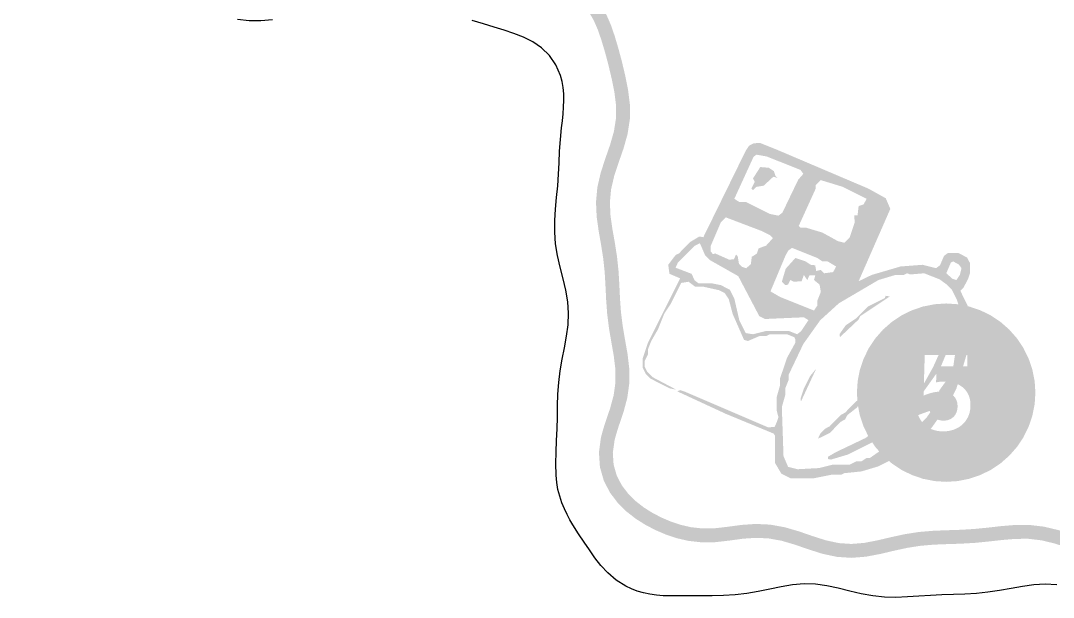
# Model space of a CAD drawing. Header units: millimetres. Extents: x 6 to 297, y 6 to 451.
# Drawn here: x 90.85 to 132.5, y 276.68 to 299.96 of the extents above; entities that cross this region are included whole.
import ezdxf

# ---------------------------------------------------------------- set-up
doc = ezdxf.new("R2010")
doc.units = ezdxf.units.MM
doc.layers.add('CUT', color=1, linetype='Continuous')
doc.layers.add('RASTER', color=7, linetype='Continuous')

msp = doc.modelspace()

# ---------------------------------------------------------------- hatches: boundary and pattern name
at = {"layer": 'RASTER'}
msp.add_hatch(color=7, dxfattribs=at).paths.add_polyline_path([(132.791, 305.844), (132.974, 305.305), (133.155, 304.776), (133.291, 304.263), (133.359, 303.762), (133.354, 303.26), (133.286, 302.747), (133.18, 302.219), (133.128, 301.934), (133.077, 301.634), (133.043, 301.07), (133.085, 300.53), (133.194, 300.027), (133.354, 299.566), (133.551, 299.14), (133.782, 298.742), (134.05, 298.365), (134.361, 298.009), (134.727, 297.681), (135.154, 297.394), (135.645, 297.173), (136.192, 297.043), (136.779, 297.025), (137.374, 297.118), (137.69, 297.208), (137.98, 297.299), (138.509, 297.474), (139.019, 297.599), (139.519, 297.653), (140.02, 297.631), (140.533, 297.546), (141.063, 297.423), (141.608, 297.296), (142.163, 297.194), (142.719, 297.13), (143.27, 297.1), (143.811, 297.085), (144.343, 297.064), (144.873, 297.024), (145.408, 296.967), (145.954, 296.91), (146.514, 296.882), (147.084, 296.91), (147.653, 297.006), (148.213, 297.16), (148.757, 297.342), (149.283, 297.509), (149.791, 297.625), (150.289, 297.668), (150.789, 297.635), (151.303, 297.535), (151.832, 297.399), (152.111, 297.316), (152.391, 297.237), (152.904, 297.078), (153.372, 296.93), (153.797, 296.785), (154.177, 296.629), (154.513, 296.45), (154.804, 296.241), (155.054, 295.998), (155.264, 295.72), (155.442, 295.407), (155.597, 295.059), (155.745, 294.675), (155.901, 294.254), (156.079, 293.793), (156.277, 293.288), (156.374, 293.014), (156.472, 292.74), (156.628, 292.217), (156.729, 291.71), (156.756, 291.214), (156.706, 290.714), (156.59, 290.2), (156.438, 289.668), (156.287, 289.12), (156.169, 288.561), (156.102, 287.999), (156.081, 287.442), (156.087, 286.896), (156.095, 286.361), (156.09, 285.83), (156.07, 285.296), (156.047, 284.753), (156.046, 284.198), (156.088, 283.646), (156.125, 283.35), (156.175, 283.066), (156.262, 282.531), (156.318, 282.024), (156.314, 281.549), (156.233, 281.111), (156.07, 280.721), (155.83, 280.387), (155.522, 280.118), (155.162, 279.917), (154.764, 279.781), (154.34, 279.7), (153.895, 279.655), (153.43, 279.625), (152.943, 279.592), (152.428, 279.551), (152.159, 279.535), (151.885, 279.514), (151.342, 279.489), (150.799, 279.476), (150.253, 279.479), (149.698, 279.487), (149.132, 279.474), (148.557, 279.417), (147.984, 279.307), (147.421, 279.157), (146.875, 279.001), (146.346, 278.877), (145.833, 278.818), (145.325, 278.84), (144.808, 278.94), (144.274, 279.099), (143.72, 279.279), (143.151, 279.437), (142.571, 279.54), (141.991, 279.576), (141.421, 279.559), (140.864, 279.517), (140.318, 279.476), (139.775, 279.452), (139.228, 279.444), (138.671, 279.435), (138.104, 279.402), (137.532, 279.326), (136.964, 279.205), (136.409, 279.06), (135.871, 278.927), (135.35, 278.842), (134.841, 278.83), (134.329, 278.898), (133.804, 279.038), (133.26, 279.219), (132.697, 279.4), (132.12, 279.538), (131.536, 279.607), (130.957, 279.606), (130.39, 279.559), (129.838, 279.496), (129.294, 279.443), (128.752, 279.411), (128.204, 279.393), (127.646, 279.371), (127.079, 279.323), (126.51, 279.234), (125.949, 279.113), (125.401, 278.983), (124.871, 278.882), (124.356, 278.84), (123.846, 278.874), (123.328, 278.986), (122.793, 279.156), (122.24, 279.347), (121.668, 279.514), (121.084, 279.62), (120.499, 279.648), (119.922, 279.608), (119.367, 279.533), (119.092, 279.5), (118.835, 279.471), (118.335, 279.465), (117.877, 279.517), (117.451, 279.616), (117.053, 279.751), (116.678, 279.914), (116.321, 280.101), (115.98, 280.317), (115.656, 280.569), (115.357, 280.864), (115.096, 281.207), (114.892, 281.599), (114.766, 282.037), (114.734, 282.515), (114.806, 283.036), (114.881, 283.304), (114.967, 283.581), (115.161, 284.148), (115.318, 284.735), (115.4, 285.332), (115.396, 285.929), (115.327, 286.512), (115.227, 287.08), (115.133, 287.633), (115.064, 288.18), (115.024, 288.73), (114.998, 289.288), (114.964, 289.857), (114.904, 290.43), (114.815, 291.001), (114.716, 291.559), (114.64, 292.101), (114.616, 292.629), (114.664, 293.151), (114.787, 293.681), (114.966, 294.228), (115.163, 294.793), (115.328, 295.378), (115.42, 295.976), (115.423, 296.576), (115.35, 297.164), (115.236, 297.74), (115.165, 298.032), (115.097, 298.324), (114.954, 298.854), (114.808, 299.346), (114.648, 299.808), (114.458, 300.24), (114.224, 300.637), (113.941, 300.987), (113.612, 301.283), (113.25, 301.52), (112.866, 301.703), (112.474, 301.849), (112.075, 301.978), (111.662, 302.114), (111.217, 302.277), (110.717, 302.474), (110.441, 302.577), (110.153, 302.687), (109.598, 302.869), (109.031, 303.008), (108.453, 303.07), (107.876, 303.046), (107.311, 302.953), (106.763, 302.826), (106.231, 302.701), (105.708, 302.605), (105.187, 302.546), (104.66, 302.517), (104.123, 302.502), (103.578, 302.48), (103.03, 302.438), (102.487, 302.381), (101.956, 302.326), (101.438, 302.299), (100.93, 302.323), (100.422, 302.41), (99.904, 302.553), (99.37, 302.731), (98.818, 302.906), (98.249, 303.036), (97.669, 303.086), (97.092, 303.047), (96.527, 302.939), (95.984, 302.798), (95.709, 302.733), (95.449, 302.676), (94.94, 302.629), (94.472, 302.659), (94.035, 302.757), (93.631, 302.908), (93.257, 303.101), (92.911, 303.327), (92.592, 303.584), (92.301, 303.873), (92.043, 304.198), (91.826, 304.561), (91.666, 304.964), (91.577, 305.404), (91.572, 305.88), (91.656, 306.397), (91.732, 306.661), (91.815, 306.941), (91.978, 307.49), (92.092, 308.061), (92.123, 308.641), (92.066, 309.218), (91.94, 309.781), (91.785, 310.326), (91.638, 310.855), (91.529, 311.373), (91.467, 311.887), (91.448, 312.407), (91.454, 312.938), (91.462, 313.48), (91.457, 314.026), (91.437, 314.569), (91.415, 315.102), (91.413, 315.624), (91.452, 316.143), (91.501, 316.403), (91.561, 316.658), (91.748, 317.146), (91.976, 317.576), (92.218, 317.958), (92.453, 318.303), (92.67, 318.626), (92.869, 318.937), (93.061, 319.245), (93.265, 319.552), (93.501, 319.855), (93.785, 320.142), (94.126, 320.397), (94.524, 320.6), (94.979, 320.736), (95.488, 320.799), (95.759, 320.801), (96.038, 320.798), (96.601, 320.771), (97.169, 320.758), (97.734, 320.763), (98.289, 320.769), (98.833, 320.755), (99.37, 320.697), (99.908, 320.588), (100.458, 320.439), (101.025, 320.278), (101.612, 320.151), (102.212, 320.099), (102.816, 320.143), (103.407, 320.274), (103.98, 320.451), (104.533, 320.628), (105.071, 320.765), (105.601, 320.842), (106.134, 320.858), (106.679, 320.831), (107.238, 320.786), (107.805, 320.749), (108.373, 320.731), (108.934, 320.725), (109.483, 320.71), (110.024, 320.662), (110.564, 320.57), (111.112, 320.438), (111.676, 320.29), (112.259, 320.166), (112.857, 320.109), (113.46, 320.144), (114.054, 320.269), (114.63, 320.449), (115.186, 320.636), (115.725, 320.787), (116.253, 320.875), (116.782, 320.896), (117.321, 320.863), (117.875, 320.802), (118.441, 320.742), (119.011, 320.702), (119.577, 320.681), (120.133, 320.662), (120.678, 320.624), (121.22, 320.549), (121.768, 320.436), (122.328, 320.303), (122.907, 320.185), (123.501, 320.124), (124.104, 320.151), (124.699, 320.269), (125.278, 320.447), (125.837, 320.64), (126.378, 320.803), (126.906, 320.903), (127.431, 320.931), (127.965, 320.895), (128.515, 320.821), (128.795, 320.771), (129.077, 320.723), (129.599, 320.61), (130.079, 320.486), (130.514, 320.344), (130.901, 320.172), (131.236, 319.965), (131.517, 319.719), (131.746, 319.438), (131.924, 319.124), (132.061, 318.782), (132.169, 318.412), (132.27, 318.015), (132.387, 317.586), (132.535, 317.131), (133.068, 317.304), (132.924, 317.747), (132.812, 318.157), (132.71, 318.56), (132.59, 318.966), (132.429, 319.368), (132.208, 319.755), (131.92, 320.109), (131.568, 320.416), (131.162, 320.668), (130.715, 320.867), (130.236, 321.024), (129.728, 321.155), (129.187, 321.272), (128.891, 321.323), (128.597, 321.376), (128.021, 321.453), (127.434, 321.491), (126.838, 321.459), (126.245, 321.347), (125.665, 321.174), (125.104, 320.98), (124.562, 320.812), (124.036, 320.708), (123.518, 320.685), (122.992, 320.739), (122.449, 320.85), (121.889, 320.983), (121.316, 321.101), (120.737, 321.181), (120.162, 321.222), (119.597, 321.241), (119.041, 321.261), (118.491, 321.301), (117.936, 321.36), (117.369, 321.422), (116.788, 321.457), (116.195, 321.433), (115.603, 321.334), (115.021, 321.171), (114.457, 320.982), (113.912, 320.811), (113.385, 320.7), (112.867, 320.669), (112.345, 320.72), (111.806, 320.835), (111.249, 320.982), (110.677, 321.119), (110.096, 321.218), (109.516, 321.269), (108.945, 321.285), (108.385, 321.291), (107.832, 321.308), (107.278, 321.345), (106.716, 321.39), (106.14, 321.419), (105.552, 321.4), (104.961, 321.315), (104.379, 321.167), (103.811, 320.985), (103.263, 320.815), (102.734, 320.698), (102.216, 320.659), (101.696, 320.705), (101.162, 320.822), (100.608, 320.979), (100.037, 321.134), (99.455, 321.251), (98.871, 321.314), (98.294, 321.33), (97.728, 321.323), (97.173, 321.319), (96.62, 321.331), (96.057, 321.358), (95.76, 321.361), (95.441, 321.358), (94.864, 321.284), (94.317, 321.12), (93.831, 320.874), (93.419, 320.566), (93.082, 320.226), (92.811, 319.881), (92.59, 319.549), (92.395, 319.236), (92.201, 318.933), (91.989, 318.617), (91.749, 318.265), (91.49, 317.856), (91.237, 317.377), (91.029, 316.834), (90.953, 316.519), (90.896, 316.207), (90.853, 315.644), (90.854, 315.089), (90.877, 314.546), (90.897, 314.012), (90.902, 313.481), (90.894, 312.946), (90.888, 312.4), (90.909, 311.843), (90.976, 311.281), (91.094, 310.722), (91.245, 310.174), (91.397, 309.642), (91.512, 309.128), (91.563, 308.628), (91.536, 308.132), (91.434, 307.626), (91.278, 307.101), (91.194, 306.817), (91.107, 306.509), (91.013, 305.924), (91.02, 305.347), (91.129, 304.806), (91.323, 304.315), (91.581, 303.88), (91.884, 303.499), (92.219, 303.166), (92.582, 302.874), (92.975, 302.617), (93.404, 302.396), (93.876, 302.219), (94.393, 302.104), (94.949, 302.068), (95.524, 302.121), (95.832, 302.186), (96.12, 302.254), (96.651, 302.392), (97.164, 302.491), (97.664, 302.525), (98.162, 302.482), (98.67, 302.366), (99.196, 302.199), (99.74, 302.017), (100.3, 301.863), (100.869, 301.766), (101.439, 301.739), (101.999, 301.767), (102.545, 301.824), (103.08, 301.88), (103.61, 301.92), (104.142, 301.942), (104.683, 301.957), (105.234, 301.987), (105.79, 302.051), (106.345, 302.153), (106.89, 302.28), (107.42, 302.403), (107.933, 302.488), (108.434, 302.51), (108.934, 302.456), (109.444, 302.331), (109.969, 302.158), (110.243, 302.053), (110.515, 301.951), (111.017, 301.753), (111.477, 301.585), (111.901, 301.445), (112.29, 301.319), (112.648, 301.187), (112.975, 301.031), (113.271, 300.839), (113.534, 300.602), (113.763, 300.318), (113.959, 299.985), (114.126, 299.604), (114.274, 299.175), (114.415, 298.702), (114.555, 298.184), (114.62, 297.903), (114.687, 297.624), (114.797, 297.074), (114.864, 296.542), (114.862, 296.021), (114.78, 295.498), (114.628, 294.962), (114.435, 294.407), (114.248, 293.832), (114.111, 293.241), (114.056, 292.643), (114.082, 292.05), (114.163, 291.471), (114.262, 290.909), (114.348, 290.358), (114.406, 289.811), (114.438, 289.259), (114.465, 288.696), (114.507, 288.125), (114.578, 287.551), (114.675, 286.984), (114.772, 286.43), (114.837, 285.893), (114.841, 285.369), (114.769, 284.846), (114.625, 284.312), (114.435, 283.757), (114.343, 283.462), (114.255, 283.137), (114.174, 282.535), (114.214, 281.942), (114.371, 281.393), (114.621, 280.909), (114.935, 280.495), (115.286, 280.148), (115.657, 279.859), (116.04, 279.616), (116.436, 279.408), (116.852, 279.228), (117.299, 279.076), (117.784, 278.964), (118.308, 278.905), (118.861, 278.911), (119.156, 278.944), (119.439, 278.977), (119.979, 279.051), (120.505, 279.087), (121.021, 279.063), (121.539, 278.969), (122.069, 278.813), (122.617, 278.624), (123.184, 278.444), (123.768, 278.319), (124.36, 278.279), (124.947, 278.327), (125.518, 278.435), (126.073, 278.566), (126.613, 278.683), (127.146, 278.766), (127.681, 278.812), (128.224, 278.833), (128.778, 278.851), (129.338, 278.884), (129.896, 278.939), (130.446, 279.001), (130.981, 279.046), (131.503, 279.047), (132.021, 278.986), (132.546, 278.86), (133.085, 278.687), (133.643, 278.501), (134.219, 278.349), (134.81, 278.27), (135.402, 278.284), (135.983, 278.378), (136.547, 278.517), (137.093, 278.659), (137.628, 278.773), (138.157, 278.844), (138.692, 278.875), (139.237, 278.884), (139.791, 278.892), (140.351, 278.917), (140.906, 278.958), (141.451, 278.999), (141.982, 279.016), (142.504, 278.983), (143.026, 278.89), (143.559, 278.742), (144.107, 278.564), (144.675, 278.396), (145.259, 278.283), (145.853, 278.258), (146.442, 278.325), (147.015, 278.459), (147.57, 278.617), (148.109, 278.761), (148.638, 278.862), (149.166, 278.914), (149.701, 278.926), (150.248, 278.919), (150.804, 278.915), (151.362, 278.928), (151.917, 278.955), (152.197, 278.976), (152.469, 278.992), (152.984, 279.033), (153.467, 279.066), (153.941, 279.096), (154.421, 279.146), (154.908, 279.24), (155.39, 279.405), (155.845, 279.66), (156.245, 280.01), (156.56, 280.448), (156.771, 280.952), (156.872, 281.496), (156.878, 282.053), (156.817, 282.607), (156.728, 283.158), (156.679, 283.434), (156.646, 283.698), (156.606, 284.218), (156.608, 284.74), (156.63, 285.274), (156.651, 285.817), (156.656, 286.362), (156.647, 286.904), (156.641, 287.435), (156.661, 287.955), (156.722, 288.47), (156.832, 288.987), (156.978, 289.516), (157.133, 290.061), (157.259, 290.624), (157.317, 291.201), (157.285, 291.781), (157.171, 292.352), (157.006, 292.909), (156.902, 293.202), (156.801, 293.486), (156.601, 293.996), (156.425, 294.452), (156.269, 294.873), (156.115, 295.274), (155.942, 295.66), (155.732, 296.028), (155.474, 296.369), (155.164, 296.671), (154.808, 296.927), (154.415, 297.137), (153.994, 297.31), (153.547, 297.463), (153.071, 297.613), (152.551, 297.774), (152.267, 297.854), (151.979, 297.94), (151.426, 298.082), (150.861, 298.19), (150.284, 298.229), (149.704, 298.179), (149.135, 298.05), (148.583, 297.875), (148.049, 297.696), (147.531, 297.553), (147.023, 297.467), (146.515, 297.442), (145.997, 297.469), (145.466, 297.524), (144.923, 297.582), (144.376, 297.623), (143.83, 297.645), (143.293, 297.66), (142.766, 297.689), (142.245, 297.748), (141.722, 297.845), (141.19, 297.969), (140.642, 298.096), (140.077, 298.189), (139.501, 298.213), (138.922, 298.151), (138.355, 298.013), (137.807, 297.832), (137.529, 297.745), (137.263, 297.667), (136.743, 297.584), (136.265, 297.599), (135.825, 297.704), (135.426, 297.885), (135.071, 298.123), (134.76, 298.403), (134.489, 298.713), (134.254, 299.045), (134.049, 299.398), (133.874, 299.775), (133.734, 300.178), (133.64, 300.61), (133.604, 301.074), (133.635, 301.579), (133.68, 301.837), (133.73, 302.112), (133.839, 302.656), (133.913, 303.221), (133.918, 303.797), (133.841, 304.373), (133.691, 304.938), (133.505, 305.486), (133.322, 306.025)])
h = msp.add_hatch(color=7, dxfattribs=at)
h.paths.add_polyline_path([(120.408, 295.009), (120.661, 295.029), (121.344, 294.756), (125.036, 293.184), (125.74, 292.794), (125.925, 292.363), (124.647, 289.444), (125.173, 289.697), (126.335, 290.039), (127.224, 290.107), (127.771, 289.97), (127.928, 290.087), (128.092, 290.469), (128.249, 290.586), (128.66, 290.586), (129.022, 290.401), (129.138, 290.175), (129.138, 289.765), (129.07, 289.56), (128.885, 289.198), (128.748, 289.061), (129.07, 288.398), (129.138, 288.056), (129.138, 287.304), (129.07, 287.167), (129.001, 286.484), (128.591, 285.116), (128.27, 284.481), (127.586, 283.523), (126.834, 282.771), (126.219, 282.361), (125.446, 281.972), (124.763, 281.767), (124.079, 281.698), (123.942, 281.63), (123.532, 281.63), (122.848, 281.493), (121.891, 281.493), (121.529, 281.678), (121.276, 282.108), (121.276, 283.202), (121.228, 283.291), (119.293, 284.091), (117.331, 285), (117.448, 285.048), (117.653, 284.98), (121.003, 283.544), (121.256, 283.565), (121.344, 283.749), (121.413, 283.954), (121.344, 284.228), (121.344, 284.775), (121.481, 285.253), (121.481, 285.527), (121.755, 286.347), (122.096, 286.962), (122.096, 287.099), (122.049, 287.188), (121.755, 287.304), (121.071, 287.304), (120.934, 287.236), (120.661, 287.236), (120.182, 287.031), (120.025, 287.078), (119.567, 288.124), (119.41, 288.719), (119.246, 288.965), (119.02, 289.082), (118.405, 289.218), (118.063, 289.218), (117.789, 289.423), (117.495, 289.376), (117.058, 288.514), (116.812, 288.145), (116.559, 287.509), (116.285, 287.031), (116.149, 286.689), (116.149, 286.484), (116.012, 286.21), (116.012, 286.005), (116.128, 285.78), (116.333, 285.574), (117.29, 285.069), (117.037, 285.116), (116.265, 285.506), (116.06, 285.711), (115.944, 285.937), (115.944, 286.347), (116.149, 286.962), (117.448, 289.56), (117.017, 289.745), (116.969, 290.107), (117.263, 290.497), (117.4, 290.565), (117.837, 291.016), (118.22, 291.249), (118.384, 291.221), (120.093, 294.708), (120.23, 294.913)])
h.paths.add_polyline_path([(120.524, 294.551), (120.408, 294.462), (119.635, 292.773), (119.84, 292.637), (120.114, 292.637), (121.071, 292.158), (121.413, 292.09), (121.57, 292.206), (122.213, 293.546), (122.418, 293.778), (122.302, 293.936), (120.934, 294.482)], flags=0)
h.paths.add_polyline_path([(120.681, 294.052), (121.023, 294.024), (121.228, 293.888), (121.297, 293.683), (121.392, 293.614), (121.208, 293.662), (120.818, 293.3), (120.524, 293.252), (120.387, 293.115), (120.319, 293.184), (120.456, 293.457), (120.387, 293.594)], flags=0)
h.paths.add_polyline_path([(123.122, 293.525), (122.917, 293.32), (122.917, 293.184), (122.233, 291.679), (122.302, 291.611), (122.507, 291.611), (123.19, 291.406), (123.806, 291.064), (124.079, 290.996), (124.284, 291.201), (124.489, 291.816), (124.469, 292.11), (124.605, 292.11), (124.647, 292.479), (124.852, 292.548), (124.968, 292.773), (124.011, 293.252)], flags=0)
h.paths.add_polyline_path([(119.293, 292.021), (119.088, 291.816), (118.678, 290.859), (118.678, 290.654), (118.767, 290.538), (118.863, 290.565), (119.43, 290.312), (119.615, 290.333), (119.704, 290.517), (119.772, 290.449), (119.82, 290.155), (119.957, 290.018), (120.114, 289.97), (120.298, 290.128), (120.339, 290.428), (120.545, 290.565), (120.613, 290.77), (120.914, 290.88), (121.187, 291.18), (121.092, 291.29), (120.729, 291.474)], flags=0)
h.paths.add_polyline_path([(118.247, 290.975), (118.042, 290.88), (117.359, 290.196), (117.263, 289.991), (117.906, 289.745), (118.042, 289.471), (118.2, 289.355), (118.747, 289.355), (119.088, 289.287), (119.451, 289.102), (119.635, 288.74), (119.84, 287.851), (120.093, 287.352), (120.387, 287.304), (120.934, 287.441), (121.823, 287.441), (122.165, 287.304), (122.322, 287.42), (122.623, 287.872), (122.438, 287.988), (120.866, 287.919), (120.64, 288.036), (119.793, 289.649), (118.658, 290.292), (118.453, 290.497)], flags=0)
h.paths.add_polyline_path([(121.96, 290.791), (121.803, 290.675), (121.686, 290.449), (121.092, 289.034), (121.481, 288.808), (122.848, 288.261), (122.985, 288.466), (122.985, 288.671), (123.122, 289.013), (123.074, 289.307), (122.848, 289.492), (122.896, 289.676), (122.664, 289.676), (122.575, 289.492), (122.438, 289.697), (122.349, 289.444), (122.028, 289.423), (121.891, 289.492), (121.803, 289.307), (121.686, 289.287), (121.55, 289.423), (121.707, 289.95), (122.096, 290.381), (122.507, 290.244), (122.712, 290.107), (122.896, 290.087), (122.937, 289.854), (123.122, 289.902), (123.259, 289.765), (123.621, 289.813), (123.737, 290.039), (123.395, 290.244), (123.19, 290.244), (122.985, 290.381)], flags=0)
h.paths.add_polyline_path([(128.454, 290.244), (128.366, 290.196), (128.181, 289.765), (128.434, 289.54), (128.591, 289.492), (128.728, 289.697), (128.796, 289.97), (128.68, 290.128)], flags=0)
h.paths.add_polyline_path([(126.609, 289.765), (126.472, 289.697), (126.13, 289.697), (125.446, 289.492), (123.853, 288.555), (123.101, 287.872), (122.418, 286.914), (121.823, 285.663), (121.823, 285.458), (121.686, 285.116), (121.686, 284.843), (121.55, 284.364), (121.618, 282.382), (121.803, 281.951), (122.185, 281.855), (123.054, 281.903), (123.601, 282.04), (124.284, 282.04), (124.558, 282.177), (124.763, 282.177), (124.968, 282.313), (125.105, 282.313), (125.467, 282.566), (125.535, 282.703), (125.74, 282.771), (125.836, 282.949), (126.287, 283.182), (126.656, 283.496), (126.793, 283.523), (126.677, 283.339), (126.766, 283.318), (127.381, 283.934), (127.723, 284.412), (127.908, 285.048), (128.338, 285.643), (128.454, 285.937), (128.523, 286.415), (128.796, 287.304), (128.796, 288.124), (128.612, 288.692), (128.407, 289.102), (128.202, 289.307), (127.928, 289.512), (127.292, 289.765), (126.725, 289.717)], flags=0)
h.paths.add_polyline_path([(125.74, 288.856), (125.904, 288.829), (124.715, 288.036), (124.647, 287.899), (123.894, 287.188), (123.874, 287.304), (124.127, 287.666), (124.537, 287.94), (125.016, 288.418), (125.699, 288.76)], flags=0)
h.paths.add_polyline_path([(126.971, 287.352), (127.019, 287.304), (126.834, 287.01), (126.629, 286.846), (126.656, 286.983)], flags=0)
h.paths.add_polyline_path([(128.27, 287.352), (128.386, 287.304), (128.249, 286.962), (128.249, 286.689), (127.928, 285.916), (127.272, 285), (126.903, 284.658), (126.93, 284.863), (127.313, 285.369), (127.655, 285.985)], flags=0)
h.paths.add_polyline_path([(122.937, 285.916), (122.322, 284.59), (122.302, 284.706), (122.438, 285.116), (122.691, 285.615)], flags=0)
h.paths.add_polyline_path([(124.783, 284.754), (124.831, 284.706), (124.783, 284.617), (124.578, 284.344), (124.195, 284.043), (124.1, 283.865), (123.922, 283.77), (123.484, 283.318), (123.006, 283.086), (123.101, 283.291), (123.307, 283.496), (123.484, 283.592), (123.922, 284.043), (124.1, 284.139), (124.537, 284.59)], flags=0)
h.paths.add_polyline_path([(126.356, 284.139), (126.403, 284.091), (126.356, 284.002), (126.151, 283.729), (125.399, 283.045), (124.216, 282.45), (123.532, 282.245), (123.416, 282.266), (123.416, 282.361), (123.717, 282.539), (124.92, 283.113)], flags=0)
h = msp.add_hatch(color=7, dxfattribs=at)
h.paths.add_polyline_path([(131.776, 284.946), (131.746, 284.476), (131.654, 284.015), (131.502, 283.569), (131.294, 283.146), (131.033, 282.755), (130.722, 282.401), (130.368, 282.09), (129.977, 281.829), (129.554, 281.621), (129.108, 281.469), (128.647, 281.377), (128.177, 281.347), (127.707, 281.377), (127.245, 281.469), (126.799, 281.621), (126.377, 281.829), (125.985, 282.09), (125.631, 282.401), (125.321, 282.755), (125.059, 283.146), (124.851, 283.569), (124.7, 284.015), (124.608, 284.476), (124.577, 284.946), (124.608, 285.416), (124.7, 285.878), (124.851, 286.324), (125.059, 286.746), (125.321, 287.138), (125.631, 287.492), (125.985, 287.802), (126.377, 288.064), (126.799, 288.272), (127.245, 288.423), (127.707, 288.515), (128.177, 288.546), (128.647, 288.515), (129.108, 288.423), (129.554, 288.272), (129.977, 288.064), (130.368, 287.802), (130.722, 287.492), (131.033, 287.138), (131.294, 286.746), (131.502, 286.324), (131.654, 285.878), (131.746, 285.416)])
h.paths.add_polyline_path([(129.026, 286.008), (129.026, 286.467), (127.314, 286.467), (127.263, 284.823), (127.281, 284.831), (127.299, 284.84), (127.317, 284.848), (127.336, 284.856), (127.356, 284.864), (127.376, 284.872), (127.397, 284.879), (127.419, 284.887), (127.44, 284.894), (127.462, 284.901), (127.484, 284.908), (127.507, 284.915), (127.529, 284.921), (127.552, 284.928), (127.574, 284.934), (127.597, 284.94), (127.62, 284.946), (127.643, 284.951), (127.666, 284.956), (127.689, 284.961), (127.713, 284.965), (127.736, 284.969), (127.76, 284.973), (127.784, 284.976), (127.808, 284.979), (127.831, 284.982), (127.854, 284.984), (127.877, 284.985), (127.899, 284.987), (127.921, 284.988), (127.943, 284.988), (127.964, 284.989), (127.995, 284.988), (128.026, 284.987), (128.056, 284.985), (128.086, 284.982), (128.117, 284.978), (128.147, 284.973), (128.177, 284.968), (128.206, 284.961), (128.236, 284.954), (128.264, 284.945), (128.292, 284.934), (128.32, 284.923), (128.346, 284.91), (128.372, 284.896), (128.397, 284.88), (128.421, 284.863), (128.444, 284.845), (128.466, 284.826), (128.488, 284.805), (128.507, 284.782), (128.526, 284.758), (128.544, 284.733), (128.561, 284.707), (128.576, 284.679), (128.59, 284.649), (128.602, 284.618), (128.612, 284.584), (128.621, 284.549), (128.627, 284.512), (128.632, 284.473), (128.635, 284.432), (128.635, 284.39), (128.635, 284.356), (128.633, 284.324), (128.629, 284.292), (128.624, 284.261), (128.618, 284.231), (128.61, 284.201), (128.601, 284.173), (128.591, 284.146), (128.579, 284.119), (128.567, 284.094), (128.553, 284.069), (128.538, 284.046), (128.523, 284.024), (128.506, 284.003), (128.488, 283.984), (128.47, 283.965), (128.45, 283.947), (128.43, 283.931), (128.409, 283.916), (128.387, 283.901), (128.364, 283.888), (128.341, 283.876), (128.316, 283.865), (128.291, 283.855), (128.266, 283.846), (128.24, 283.838), (128.213, 283.831), (128.186, 283.826), (128.159, 283.822), (128.131, 283.819), (128.103, 283.817), (128.075, 283.816), (128.025, 283.818), (127.976, 283.823), (127.93, 283.832), (127.885, 283.843), (127.841, 283.859), (127.8, 283.877), (127.76, 283.899), (127.722, 283.925), (127.686, 283.953), (127.653, 283.983), (127.623, 284.016), (127.595, 284.051), (127.57, 284.087), (127.547, 284.127), (127.527, 284.168), (127.51, 284.211), (127.047, 284.041), (127.079, 283.967), (127.115, 283.897), (127.156, 283.83), (127.201, 283.768), (127.25, 283.71), (127.304, 283.656), (127.362, 283.605), (127.425, 283.559), (127.492, 283.518), (127.562, 283.482), (127.636, 283.452), (127.714, 283.427), (127.795, 283.408), (127.88, 283.394), (127.969, 283.386), (128.062, 283.383), (128.118, 283.384), (128.173, 283.388), (128.227, 283.393), (128.281, 283.401), (128.333, 283.411), (128.385, 283.424), (128.436, 283.438), (128.487, 283.455), (128.536, 283.474), (128.583, 283.495), (128.629, 283.518), (128.674, 283.543), (128.716, 283.57), (128.758, 283.599), (128.797, 283.63), (128.835, 283.663), (128.871, 283.698), (128.906, 283.735), (128.938, 283.774), (128.968, 283.815), (128.997, 283.857), (129.023, 283.902), (129.048, 283.948), (129.071, 283.997), (129.091, 284.047), (129.109, 284.099), (129.124, 284.152), (129.136, 284.208), (129.146, 284.265), (129.152, 284.323), (129.157, 284.383), (129.158, 284.445), (129.157, 284.502), (129.153, 284.556), (129.147, 284.61), (129.138, 284.661), (129.127, 284.711), (129.114, 284.759), (129.098, 284.806), (129.079, 284.851), (129.059, 284.894), (129.036, 284.935), (129.012, 284.975), (128.985, 285.013), (128.957, 285.049), (128.927, 285.084), (128.895, 285.117), (128.861, 285.148), (128.825, 285.177), (128.787, 285.205), (128.749, 285.231), (128.708, 285.255), (128.666, 285.277), (128.623, 285.297), (128.578, 285.316), (128.531, 285.333), (128.484, 285.348), (128.435, 285.361), (128.385, 285.372), (128.334, 285.381), (128.283, 285.387), (128.23, 285.392), (128.176, 285.395), (128.122, 285.396), (128.101, 285.396), (128.08, 285.396), (128.058, 285.395), (128.036, 285.394), (128.013, 285.393), (127.99, 285.392), (127.966, 285.39), (127.941, 285.388), (127.916, 285.386), (127.893, 285.383), (127.87, 285.38), (127.848, 285.376), (127.827, 285.372), (127.807, 285.368), (127.787, 285.363), (127.769, 285.358), (127.799, 286.008), (129.026, 286.008)], flags=0)

# ---------------------------------------------------------------- linework, layer by layer
at = {"layer": 'CUT'}
for points in [[(101.006, 299.998), (100.535, 299.953), (100.064, 299.957), (99.594, 300.005)], [(132.635, 277.194), (132.176, 277.215), (131.716, 277.189), (131.255, 277.125), (130.792, 277.041), (130.328, 276.957), (129.863, 276.888), (129.398, 276.841), (128.933, 276.813), (128.469, 276.796), (128.006, 276.78), (127.543, 276.757), (127.08, 276.728), (126.616, 276.7), (126.151, 276.684), (125.685, 276.697), (125.218, 276.745), (124.752, 276.829), (124.287, 276.939), (123.824, 277.054), (123.363, 277.153), (122.903, 277.215), (122.444, 277.227), (121.985, 277.189), (121.524, 277.112), (121.061, 277.014), (120.597, 276.915), (120.132, 276.835), (119.666, 276.781), (119.2, 276.755), (118.736, 276.748), (118.272, 276.749), (117.809, 276.748), (117.343, 276.741), (117.056, 276.744), (116.766, 276.749), (116.493, 276.777), (116.22, 276.81), (115.966, 276.869), (115.714, 276.937), (115.485, 277.03), (115.258, 277.131), (114.864, 277.381), (114.529, 277.668), (114.248, 277.974), (114.007, 278.285), (113.789, 278.596), (113.575, 278.912), (113.352, 279.246), (113.118, 279.617), (113.006, 279.819), (112.887, 280.029), (112.782, 280.262), (112.678, 280.501), (112.595, 280.764), (112.522, 281.032), (112.476, 281.321), (112.444, 281.61), (112.433, 282.082), (112.445, 282.55), (112.466, 283.017), (112.485, 283.484), (112.498, 283.951), (112.508, 284.418), (112.523, 284.886), (112.554, 285.354), (112.61, 285.823), (112.689, 286.292), (112.781, 286.759), (112.869, 287.225), (112.932, 287.689), (112.953, 288.152), (112.923, 288.615), (112.845, 289.079), (112.735, 289.544), (112.614, 290.011), (112.506, 290.48), (112.429, 290.95), (112.393, 291.42), (112.396, 291.89), (112.427, 292.359), (112.469, 292.826), (112.51, 293.293), (112.542, 293.759), (112.565, 294.226), (112.588, 294.693), (112.62, 295.161), (112.669, 295.629), (112.699, 295.914), (112.734, 296.201), (112.749, 296.473), (112.763, 296.748), (112.752, 297.007), (112.734, 297.267), (112.686, 297.509), (112.626, 297.754), (112.44, 298.184), (112.179, 298.559), (111.861, 298.868), (111.506, 299.111), (111.13, 299.298), (110.745, 299.446), (110.353, 299.574), (109.944, 299.701), (109.733, 299.761), (109.52, 299.832), (109.29, 299.896), (109.058, 299.968)]]:
    msp.add_lwpolyline(points, dxfattribs=at)

doc.saveas('drawing.dxf')
